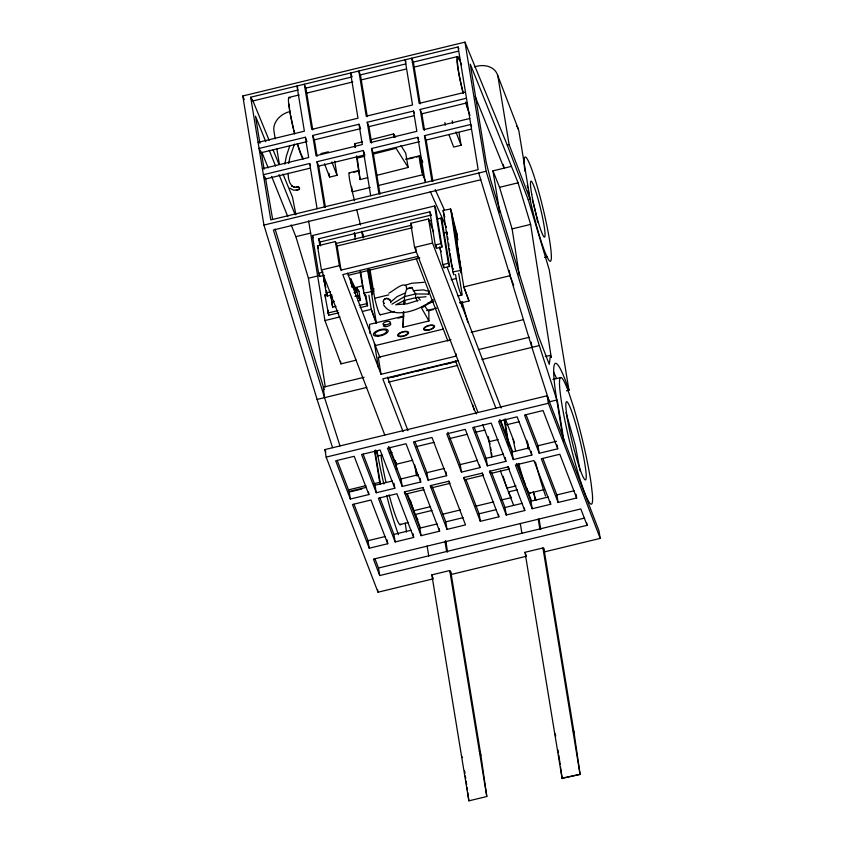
<?xml version="1.0" encoding="UTF-8"?>
<svg xmlns="http://www.w3.org/2000/svg" width="843" height="843" viewBox="0 0 843 843"><rect width="100%" height="100%" fill="white"/><g stroke="black" fill="none" stroke-linecap="round" stroke-linejoin="round"><path stroke-width="1.26" d="M424.155 305.345L428.824 311.573L428.95 320.951L403.028 327.232L403.881 311.899M404.313 304.239L404.482 296.631L406.632 288.706C406.315 278.801 392.943 291.488 388.865 293.132M373.607 291.52L373.797 288.97A11.349 1.117 76.4 0 1 373.923 288.685M403.365 311.615L403.028 327.232M403.923 304.123L404.197 300.371M550.437 355.325L549.278 364.387L538.055 335.156L490.752 180.37L486.179 162.32L470.299 64.173L518.076 182.826L530.626 224.396L551.28 357.506L550.437 355.325L545.379 356.547M284.839 164.09L286.367 156.103L289.739 145.913M288.696 163.51L289.929 157.072L294.534 144.058M383.955 303.575A3.888 3.498 12.9 0 1 383.386 300.962C383.913 298.222 387.611 297.611 389.508 299.328A3.888 3.498 12.9 0 1 390.72 302.658M384.292 299.276L386.779 298.39L390.056 300.245A3.93 3.393 26.3 0 1 390.678 301.973M428.37 293.901L429.582 291.446M421.985 306.399L422.754 307.158L422.659 306.494M391.152 301.636L397.127 296.599L405.314 292.942M433.112 299.56C421.974 309.086 393.47 321.025 383.523 304.755M296.346 187.431L297.442 186.956A2.381 2.118 87.4 0 1 298.696 187.378L299.36 188.463A1.233 1.096 87.4 0 1 299.065 189.57M391.921 304.186L404.482 296.631L415.588 293.944L428.476 294.081M422.754 307.158L433.302 300.846M395.683 304.881L404.524 300.403L415.641 297.716L426 296.725M418.044 300.445L407.021 303.838L396.589 304.66M324.292 275.429L319.855 276.504L318.591 273.227L312.416 235.566L434.63 205.955L435.894 209.275L442.069 246.936L436.516 248.285L435.241 244.965L429.909 211.793L318.717 238.738L319.771 245.197M406.537 289.054L411.932 287.674M362.3 141.845L354.787 143.742L354.734 144.343A15.553 1.401 75.8 0 0 354.977 147.009M371.068 139.632L393.607 133.932L395.62 137.124M367.717 177.652L360.087 179.58L357.253 158.105L364.777 156.208M373.544 153.984L396.084 148.294L408.16 167.441L376.558 175.418M406.632 288.706L411.774 287.41L415.588 293.944L415.641 297.716L417.538 301.035M464.978 42.15L486.126 171.245L263.933 225.07L242.784 95.976L464.978 42.15L507.244 145.049L528.224 199.696L549.225 269.707L568.972 390.225A95.459 9.431 76.4 0 0 556.759 400.014L549.351 401.805L531.901 347.421L531.269 342.153M458.065 46.966L478.171 169.675L270.793 219.918L250.677 97.208L458.065 46.966L458.866 48.915M250.677 97.208L252.278 101.097L298.369 89.938M306.051 88.072L352.132 76.913M359.813 75.048L405.894 63.889M412.301 62.34L458.381 51.17M288.98 97.409L299.191 94.932M306.852 93.078L352.806 81.95M360.467 80.096L406.421 68.957M414.071 67.103L457.475 56.586M474.461 66.839L477.001 66.228A19.147 15.153 -21 0 1 497.992 76.808L509.098 144.596L530.078 199.254L528.224 199.696M258.084 142.404L304.376 131.181L296.968 85.986L297.811 88.178M465.473 92.161L419.182 103.373L411.774 58.178L413.449 62.551L420.225 103.879M306.631 140.518L305.366 137.24L259.086 148.452L260.761 152.825L307.052 141.613M358.992 124.248L362.311 144.532L316.02 155.744L312.7 135.47L358.992 124.248L360.246 127.535M413.523 111.044L416.853 131.318L370.562 142.53L367.232 122.256L413.523 111.044L414.366 113.225M469.783 118.494L423.492 129.706L420.172 109.432L466.464 98.22M312.7 135.47L314.376 139.843L360.667 128.621M367.232 122.256L368.918 126.629L413.955 115.712M420.172 109.432L421.848 113.805L466.885 102.888M320.951 153.595L328.359 151.803M262.405 168.726L308.696 157.515L305.366 137.24M310.519 165.692L309.676 163.5L263.385 174.722L265.06 179.095L310.098 168.178M324.407 206.925L317 161.73L363.291 150.518L364.555 153.795M378.95 193.711L371.542 148.516L417.833 137.304L418.665 139.485M431.879 180.887L424.472 135.691L470.763 124.479L471.606 126.671M317 161.73L318.675 166.103L364.966 154.891M371.542 148.516L373.217 152.889L419.508 141.677M424.472 135.691L426.158 140.064L471.195 129.158M324.481 163.753L329.613 177.114L337.021 175.323L334.703 161.171M458.971 132.404L461.079 145.27L453.671 147.061L449.013 134.912M349.15 172.847L358.106 170.676M405.441 159.211L419.508 155.797M353.617 172.288L358.739 171.045M408.623 158.958L413.744 157.715M416.305 157.104L420.141 156.166L422.838 162.141M507.244 145.049L509.098 144.596M370.235 187.473L352.332 191.814L354.524 200.75M377.917 185.618L422.691 174.764L425.388 180.739M499.72 212.267L492.934 170.855L511.448 166.377M480.784 179.749L273.406 229.981L324.513 397.601L339.982 445.863M291.141 224.902L295.872 236.662L310.688 233.068M492.934 170.855L499.551 187.315L518.076 182.826M318.717 238.738L319.971 242.015L431.163 215.081M384.756 434.956L321.436 269.992L317.484 245.882L335.398 241.551L337.105 245.998L341.057 270.108L416.326 251.878L415.704 248.063M477.876 412.227L414.608 247.421L410.667 223.311L428.581 218.969L433.618 232.11M336.494 243.406L411.3 225.281M429.045 220.982L431.584 220.371M437.612 218.906L440.942 218.105L442.154 221.245L449.561 266.441L444.008 267.789L442.796 264.639L439.92 247.062M337.105 245.998L412.375 227.768M443.471 233.321L447.285 232.394M321.436 269.992L339.35 265.65L341.057 270.108M414.608 247.421L432.533 243.079L495.853 408.044M318.591 273.227L323.038 272.152M435.241 244.965L440.794 243.627L442.069 246.936M325.272 386.779L308.433 278.222L318.306 275.83M519.299 275.229L512.112 228.885L530.626 224.396M418.044 256.367L342.785 274.597L381.047 374.292L456.316 356.052L455.915 353.628M348.359 275.303L419.793 257.99M323.185 274.829L326.146 292.9L330.593 291.826M442.796 264.639L448.35 263.301L449.561 266.441M338.728 312.795L328.696 315.229L324.892 294.966L327.4 294.355M354.998 287.674L362.522 285.851M353.976 288.569L356.547 287.958L358.96 291.415L360.446 300.445L358.222 300.983M326.146 292.9L327.347 296.051L331.794 294.976M354.302 292.468L356.189 292.015L355.693 289.023L350.583 278.517L350.836 281.33L356.262 292.479L354.387 292.89M335.999 306.367L332.669 307.179L331.731 301.899L334.292 301.278M354.914 296.283L357.801 295.608L360.446 300.445L357.79 295.587L356.536 287.948L353.965 288.464M370.024 269.602L374.714 298.264L388.718 294.871M451.1 279.76L456.189 278.527A15.553 1.538 76.4 0 0 462.059 293.828L458.708 273.364M544.61 257.494L547.118 256.883M327.853 313.038L337.885 310.614M359.213 305.451L366.737 303.628L367.58 305.809L360.045 307.632M308.612 220.887L324.945 320.54L339.961 316.905M362.479 311.446L371.236 309.328L376.421 323.375L371.236 309.328L368.918 295.187M513.661 285.313L510.11 275.682L463.819 286.894L458.128 252.194M380.351 314.787L394.355 311.394M427.454 303.375L433.818 301.836M458.012 295.977L461.827 295.05M403.797 316.083L369.55 324.376L369.666 333.133M426.621 310.551L436.769 308.095M459.593 302.563L462.133 301.952L467.802 322.174M397.98 318.148L403.049 316.926M428.413 310.782L433.492 309.55M460.12 303.101L469.003 300.951L463.819 286.894L469.003 300.951M374.924 345.662L443.407 329.076M324.945 320.54L340.93 363.86L356.252 360.151M471.184 332.311L523.535 319.623M450.984 339.708L378.275 357.327L381.047 374.292M364.081 377.295L323.269 387.19L324.513 397.664M478.35 349.613L529.372 337.253M458.076 360.635L382.806 378.865L403.091 431.69M387.769 378.159L456.474 361.447M391.31 377.379L398.929 375.535M417.949 370.931L423.017 369.698M445.852 364.165L450.921 362.943M332.585 447.665L317.105 399.456L366.758 387.432M388.518 382.164L457.644 365.409M481.975 359.518L539.299 345.567L557.602 402.206L564.051 441.606M552.976 379.424L560.637 377.569M566.507 390.825L568.972 390.225M433.344 578.804L378.022 592.207L326.167 457.106L324.934 449.582L547.128 395.757L598.983 530.848L600.216 538.382L544.441 551.891L542.934 547.961L525.02 552.302L562.06 778.279L580.121 774.359L574.083 732.715L543.83 548.129M326.167 457.106L548.361 403.281L600.216 538.382M381.868 454.978L377.896 455.937L375.641 450.088M389.498 453.134L392.048 452.512M416.21 446.664L434.019 442.343M449.287 438.645L467.096 434.335M476 432.174L484.904 430.014M506.538 424.777L519.256 421.7M412.649 460.257L396.02 464.293L389.445 447.18M489.193 441.711L498.15 439.54M348.349 489.92L365.915 485.663M373.438 483.84L379.708 482.322L380.551 484.483L374.914 450.373M337.189 460.426L349.118 491.501L366.399 487.317M363.112 454.145L375.04 485.231L392.322 481.037M388.581 446.664L400.962 478.95L418.244 474.757M414.956 441.584L426.885 472.67L444.166 468.476M447.823 432.311L460.215 464.588L477.496 460.404M474.209 427.232L486.137 458.318L503.419 454.124M499.678 419.751L512.059 452.038L529.341 447.844M526.053 414.672L537.982 445.757L556.506 441.268M350.446 491.775L361.731 489.035M368.876 494.556L354.186 456.295L335.672 460.784L350.351 499.035L368.876 494.556L368.465 492.038M394.798 488.276L380.109 450.014L361.594 454.503L376.273 492.755L394.798 488.276L393.976 483.25M420.72 481.996L406.031 443.734L387.517 448.223L402.206 486.474L420.72 481.996L420.099 478.223M446.642 475.715L431.953 437.454L413.439 441.943L428.128 480.194L446.642 475.715L446.021 471.943M479.973 467.644L465.283 429.382L446.769 433.871L461.448 472.122L479.973 467.644L479.562 465.125M505.895 461.363L491.206 423.102L472.691 427.591L487.38 465.842L505.895 461.363L505.273 457.591M531.817 455.083L517.128 416.821L498.613 421.31L513.303 459.561L531.817 455.083L531.195 451.311M557.739 448.803L543.05 410.541L524.536 415.03L539.225 453.281L557.739 448.803L557.118 445.03M423.154 487.475L404.303 491.943L421.079 535.663L439.593 531.185L439.182 528.666M423.987 489.657L405.472 494.146L404.64 491.964M430.562 485.684L431.395 487.865L449.909 483.376L449.077 481.195L430.225 485.663L447.001 529.383L465.526 524.904L448.739 481.174M463.892 477.602L464.725 479.793L483.239 475.304L482.407 473.123L463.555 477.591L480.331 521.311L498.845 516.822L498.434 514.314M489.815 471.321L490.647 473.513L509.161 469.024L508.329 466.843L489.477 471.311L506.253 515.031L524.767 510.542L524.357 508.034M430.467 506.664L413.829 510.689L412.248 506.211A40.201 3.973 76.4 0 1 410.372 500.184M515.969 485.947L507.012 488.118L505.431 483.64A40.201 3.973 76.4 0 1 503.166 476.327M431.922 510.458L415.283 514.493L416.769 517.876A40.201 3.973 76.4 0 0 417.886 519.657M517.423 489.751L508.466 491.922L509.952 495.294A40.201 3.973 76.4 0 0 511.532 497.539L501.322 500.015M399.835 524.599L408.476 522.502M442.649 514.23L460.499 509.899M475.81 506.19L493.671 501.87M529.446 493.197L544.262 489.614M354.018 504.262L368.001 540.69L385.283 536.506M379.94 497.981L393.923 534.409L411.205 530.226M406.811 494.177L419.846 528.129L437.127 523.946M432.269 486.685L445.768 521.849L463.049 517.665M466.063 479.825L479.098 513.777L496.379 509.594M491.522 472.333L505.02 507.497L522.302 503.313M516.496 463.566L530.942 501.216L548.224 497.033M542.881 458.508L556.865 494.936L574.146 490.752M387.748 543.735L370.973 500.015L352.458 504.504L369.234 548.224L387.748 543.735L387.137 539.973M413.671 537.455L396.895 493.735L378.381 498.224L395.156 541.944L413.671 537.455L413.059 533.693M550.7 504.262L533.914 460.541L515.4 465.03L532.175 508.75L550.7 504.262L550.279 501.754M576.623 497.992L559.836 454.261L541.322 458.75L558.098 502.47L576.623 497.992L576.001 494.219M374.893 558.646L378.496 568.013L584.589 518.087M587.107 525.315L580.816 508.919L373.428 559.151L379.729 575.548L587.107 525.315L586.696 522.797M450.773 571.554L480.889 755.286L486.738 795.739L486.769 796.519L468.866 800.85L431.837 574.873L449.74 570.542L451.247 574.473L526.527 556.232L525.02 552.302M562.06 778.279L580.121 774.359M354.218 292.563L356.104 292.152L355.693 289.023L356.073 291.33M351.489 286.947L353.375 286.536L353.649 288.222L350.688 280.445M454.029 274.502A13.404 0.664 79 0 1 452.954 271.92A30.179 1.496 79 0 1 449.435 252.7L443.144 210.455L450.647 208.99L457.011 234.365M452.954 271.92L460.457 270.455A13.404 0.664 79 0 0 461.511 272.31L455.02 228.78M360.077 271.341L360.456 273.901A30.179 1.496 79 0 0 363.976 293.122L371.478 291.657A13.404 0.664 79 0 0 372.532 293.512L368.907 269.18M413.249 290.698L423.27 289.876L429.361 291.499M297.442 186.956L293.722 187.114L294.597 187.304L291.509 185.65L292.173 186.187L289.802 182.773L288.496 178.379L288.074 173.31M297.463 190.075L293.649 190.181L289.855 188.221M424.018 282.31L411.637 283.248L405.325 285.24M417.928 297.052L420.257 300.161M358.96 291.415L356.536 287.948L357.379 290.14M400.983 145.639L405.683 153.089L408.16 167.441M476.537 413.934L474.303 409.888L455.441 360.741M421.342 307.674L428.95 320.951M350.92 283.49L352.848 287.452M435.23 189.601L444.398 209.907M430.236 191.487L446.411 227.315M526.38 487.581L527.866 490.963A40.201 3.973 76.4 0 0 530.416 492.786M252.774 100.496L269.149 140.338M273.111 149.991L279.065 164.48M283.037 174.143L292.458 197.072L295.914 214.638M242.784 95.976L244.27 99.611M475.136 96.387L504.04 168.168L503.303 164.406M265.798 141.761L255.513 116.208L259.897 143.331M269.223 150.275L275.598 166.092M279.022 174.606L295.187 214.754M261.825 152.067L268.19 167.883M271.615 176.398L287.779 216.546M497.507 74.879L518.487 129.527M455.947 131.908L461.079 145.27M405.968 61.971L405.125 59.79L412.533 104.985L366.241 116.197L358.833 71.002L360.519 75.375L367.285 116.692M439.435 247.241L441.131 251.678M447.169 267.4L501.153 408.033M505.368 419.024L514.515 442.838M533.197 491.511L535.99 500.257M500.542 420.267L512.67 451.848M517.381 464.124L531.49 500.89M507.992 466.822L524.767 510.542M410.667 223.311L411.942 226.651M351.847 76.281L350.593 73.004L357.99 118.199L311.71 129.411L304.302 84.216L305.977 88.589L312.753 129.906M482.596 424.514L490.036 443.903M500.405 470.921L513.577 505.231M416.294 258.769L447.896 341.088M482.07 473.102L498.845 516.822M572.555 728.742L574.083 732.715L573.83 732.04M554.641 733.083L555.8 736.055M331.889 161.961L337.021 175.323M357.79 295.598L358.633 297.779M347.548 273.195L380.003 357.748M387.464 377.179L407.98 430.636M445.178 541.396L446.337 544.378M422.817 487.454L439.593 531.185M317.484 245.882L318.412 248.316M312.416 235.566L313.259 237.747M407.232 493.492L420.394 527.802M332.669 307.179L330.477 294.26L331.742 297.537M325.124 283.164L323.775 279.802L325.862 287.684M331.731 301.899L332.574 304.081M324.892 294.966L325.725 297.147M431.837 574.873L432.975 577.824M479.361 751.324L480.889 755.286M324.207 389.624L275.092 229.054M461.469 755.655L462.227 757.636M324.934 449.582L325.872 452.038M429.814 211.825L431.089 215.197M474.303 409.888L472.733 404.977M565.99 412.522L575.39 445.694L580.11 470.931M524.926 483.777L523.345 479.298A40.201 3.973 76.4 0 1 518.708 463.429M486.126 171.245L539.299 345.63M531.891 347.358L478.719 173.036M499.551 187.315L512.112 228.885M295.872 236.662L308.433 278.222M404.524 300.403L405.22 302.785M363.797 290.076L363.017 286.725M457.854 240.002L452.87 220.265L460.489 267.969L454.388 226.282M272.626 219.243L265.545 178.189M443.144 210.455L444.777 217.136M356.726 209.686L360.498 225.007M362.069 231.393L363.639 237.779M361.942 231.309L363.312 236.862M354.439 232.773L355.261 236.103M356.726 155.923L357.253 158.105M452.417 267.484L452.986 269.433L452.954 268.464M452.217 266.546L451.595 263.416M513.124 439.224L513.419 440.784A40.201 3.973 76.4 0 0 515.568 450.742M362.817 285.661L360.751 272.205M330.477 294.26L331.183 298.137M394.229 137.525L393.607 133.932L393.565 134.543A15.553 1.401 75.8 0 0 393.797 137.198M355.409 147.335L354.787 143.742L355.282 147.536M360.087 179.58L356.452 156.376M374.492 450.742L379.708 482.322M530.078 199.254L518.961 131.455A19.147 15.153 -21 0 0 516.611 126.028M556.759 400.014L563.008 438.149M547.128 395.757L548.361 403.281M556.865 494.936L558.098 502.47M509.256 270.508L510.11 275.682M537.982 445.757L539.225 453.281M527.623 442.501L528.045 445.041M526.791 440.32L528.245 449.214M539.12 519.33L540.795 529.562M534.051 493.724L535.084 500.068M538.203 519.088L539.847 529.13M542.934 547.961L579.963 773.937M530.942 501.216L532.175 508.75M512.059 452.038L513.303 459.561M504.63 419.266L508.993 445.936M504.209 419.635L508.16 443.745M520.289 523.429L521.933 533.471M452.269 120.834L452.691 123.405M444.862 122.625L445.283 125.196M505.02 507.497L506.253 515.031M490.658 447.728L491.079 450.278M491.501 452.828L491.912 455.378M451.469 211.572L452.733 219.233M456.442 241.909L456.864 244.481M457.285 247.052L457.707 249.623M488.371 436.642L491.701 457.011M490.257 471.1L490.647 473.513M486.137 458.318L487.38 465.842M455.547 274.628L456.189 278.527M440.942 218.105L448.35 263.301M421.848 113.805L424.545 130.275M426.158 140.064L432.923 181.393M434.63 205.955L440.794 243.627M443.597 265.282L444.008 267.789M435.894 244.512L436.516 248.285M417.833 137.304L425.241 182.499M479.098 513.777L480.331 521.311M428.581 218.969L432.533 243.079M464.335 477.38L464.725 479.793M460.215 464.588L461.448 472.122M445.768 521.849L447.001 529.383M445.715 540.563L447.591 552.144M444.999 541.659L446.653 551.701M449.74 570.542L486.769 796.519M431.005 485.452L431.395 487.865M426.885 472.67L428.128 480.194M368.918 126.629L371.615 143.099M373.217 152.889L379.993 194.206M415.82 468.508L417.074 476.158M363.291 150.518L370.699 195.713M414.767 465.051L416.442 475.241M427.106 546.001L428.75 556.043M419.846 528.129L421.079 535.663M371.584 293.87L376.273 322.437M400.962 478.95L402.206 486.474M396.231 462.67L396.642 465.21M395.388 460.489L396.853 469.382M374.408 343.164L378.359 367.274M365.883 295.482L367.58 305.809M365.251 294.586L366.737 303.628M393.923 534.409L395.156 541.944M328.981 173.258L329.613 177.114M335.398 241.551L339.35 265.65M375.04 485.231L376.273 492.755M314.376 139.843L317.073 156.313M318.675 166.103L325.451 207.42M378.496 568.013L379.729 575.548M331.594 294.818L332.089 297.853M309.676 163.5L317.084 208.695M377.611 589.7L378.022 592.207M319.971 242.015L320.603 245.893M368.001 540.69L369.234 548.224M326.504 290.888L327.347 296.051M327.843 310.066L328.696 315.229M319.423 273.912L319.855 276.504M349.118 491.501L350.351 499.035M275.197 138.758L273.943 131.076A19.147 15.153 -21 0 1 289.992 111.529M276.873 148.99L279.391 164.332M251.952 99.084L252.278 101.097M260.361 150.402L260.761 152.825M264.67 176.693L265.06 179.095M261.362 152.362L264.08 169.148M456.643 232.889L457.591 238.959M340.53 361.289L340.93 363.86M450.647 208.99L456.948 251.235A30.179 1.496 79 0 0 460.457 270.455M446.874 231.909L447.254 234.459M447.633 236.999L448.012 239.549M448.581 243.364L448.961 245.914M449.34 248.453L449.719 251.003M450.109 253.543L451.437 262.447M368.823 270.392L371.552 289.075L368.254 270.729M361.858 231.477L362.817 237.874M367.59 269.876L367.969 272.437A30.179 1.496 79 0 0 371.478 291.657M354.355 232.942L355.303 239.338M558.066 750.059L558.445 752.662M558.825 755.265L560.152 764.38M560.521 766.982L562.228 778.69M464.63 770.997L464.999 773.526M465.368 776.055L465.726 778.584M466.095 781.113L466.643 784.907M467.011 787.436L467.37 789.965M467.739 792.494L468.866 800.85M351.647 186.851L352.332 191.814A15.553 1.538 76.4 0 1 349.782 173.215M406.41 531.996L406.063 528.846A65.09 6.428 76.4 0 0 405.167 523.05M317.105 399.456L263.933 225.07M429.308 291.109L429.456 293.227M462.133 301.952L462.196 306.957M532.302 199.686A28.715 2.835 76.4 0 1 537.655 222.173M365.019 294.976A13.404 0.664 79 0 1 363.976 293.122M384.06 303.364A3.93 3.393 26.3 0 1 383.481 300.751M469.994 115.301A32.55 3.214 76.4 0 1 465.8 102.888M463.134 93.194A32.55 3.214 76.4 0 1 457.117 62.551A32.55 3.214 76.4 0 1 459.993 60.095M302.964 159.222A32.55 3.214 76.4 0 1 297.305 143.71M294.639 134.005A32.55 3.214 76.4 0 1 290.003 98.104M400.804 524.188A40.201 3.973 76.4 0 1 389.097 494.83M385.957 482.143A40.201 3.973 76.4 0 1 381.057 455.652M380.53 314.397A15.553 1.538 76.4 0 1 374.714 298.264M418.897 257.547A3.446 2.729 -21 0 1 418.023 257.663M553.535 371.868A95.459 9.431 76.4 0 1 556.528 378.549M524.936 171.277A53.604 5.3 76.4 0 1 540.194 197.178A53.604 5.3 76.4 0 1 548.171 259.117L545.537 253.543A53.604 5.3 76.4 0 1 528.961 194.238M528.698 192.952A53.604 5.3 76.4 0 1 528.182 190.381M527.686 187.852A53.604 5.3 76.4 0 1 527.212 185.386M390.204 323.248A3.825 1.517 -16.1 0 1 387.422 326.357A3.825 1.517 -16.1 0 1 383.807 324.987M545.579 496.053A65.09 6.428 76.4 0 1 535.463 462.101M398.423 534.652A65.09 6.428 76.4 0 1 386.684 495.463M383.871 484.051A65.09 6.428 76.4 0 1 376.979 450.773M296.567 187.42A1.918 1.517 -21 0 1 299.191 187.357A1.918 1.517 -21 0 1 298.844 189.58A1.918 1.517 -21 0 1 296.23 189.643M468.392 110.243A30.675 3.035 76.4 0 1 465.768 102.045M463.25 92.899A30.675 3.035 76.4 0 1 457.454 62.435A30.675 3.035 76.4 0 1 461.564 64.9M302.995 157.999A30.517 3.014 76.4 0 1 301.604 155.365M301.204 154.427A30.517 3.014 76.4 0 1 297.937 145.028M294.576 132.962A30.517 3.014 76.4 0 1 293.944 130.391M293.67 129.285A30.517 3.014 76.4 0 1 290.687 115.386M290.435 114.037A30.517 3.014 76.4 0 1 289.802 110.201M289.623 109.032A30.517 3.014 76.4 0 1 289.044 104.037M573.609 407.295L569.457 394.545A65.09 6.428 76.4 0 0 560.332 393.776A65.09 6.428 76.4 0 0 579.868 478.887A65.09 6.428 76.4 0 0 592.408 494.493L591.217 483.987A65.09 6.428 76.4 0 0 573.609 407.295M422.691 174.764L420.141 156.166A15.553 1.538 76.4 0 0 422.691 174.764M531.733 194.343A28.715 2.835 76.4 0 0 544.346 237.094A28.715 2.835 76.4 0 0 537.223 196.145A28.715 2.835 76.4 0 0 531.733 194.343M400.573 336.684A5.743 2.276 -16.1 0 0 408.665 332.542A5.743 2.276 -16.1 0 0 400.109 332.732A5.743 2.276 -16.1 0 0 400.573 336.684M400.962 336.262A4.847 1.918 -16.1 0 0 407.801 332.764A4.847 1.918 -16.1 0 0 400.583 332.922A4.847 1.918 -16.1 0 0 400.962 336.262M385.051 324.976A3.825 1.517 -16.1 0 0 390.351 322.174A3.825 1.517 -16.1 0 0 384.566 322.384A3.825 1.517 -16.1 0 0 385.051 324.976M567.297 418.297A40.201 3.973 76.4 0 0 585 479.741A40.201 3.973 76.4 0 0 575.811 424.408A40.201 3.973 76.4 0 0 567.297 418.297M426.59 330.045A4.974 1.971 -16.1 0 0 433.85 326.568A4.974 1.971 -16.1 0 0 426.674 326.504A4.974 1.971 -16.1 0 0 426.59 330.045M426.221 330.403A5.743 2.276 -16.1 0 0 434.598 326.389A5.743 2.276 -16.1 0 0 426.305 326.315A5.743 2.276 -16.1 0 0 426.221 330.403M378.423 335.44A6.049 2.392 -16.1 0 0 386.621 330.962A6.049 2.392 -16.1 0 0 377.369 331.436A6.049 2.392 -16.1 0 0 378.423 335.44M377.79 336.199A7.661 3.024 -16.1 0 0 388.17 330.519A7.661 3.024 -16.1 0 0 376.452 331.12A7.661 3.024 -16.1 0 0 377.79 336.199"/></g></svg>
